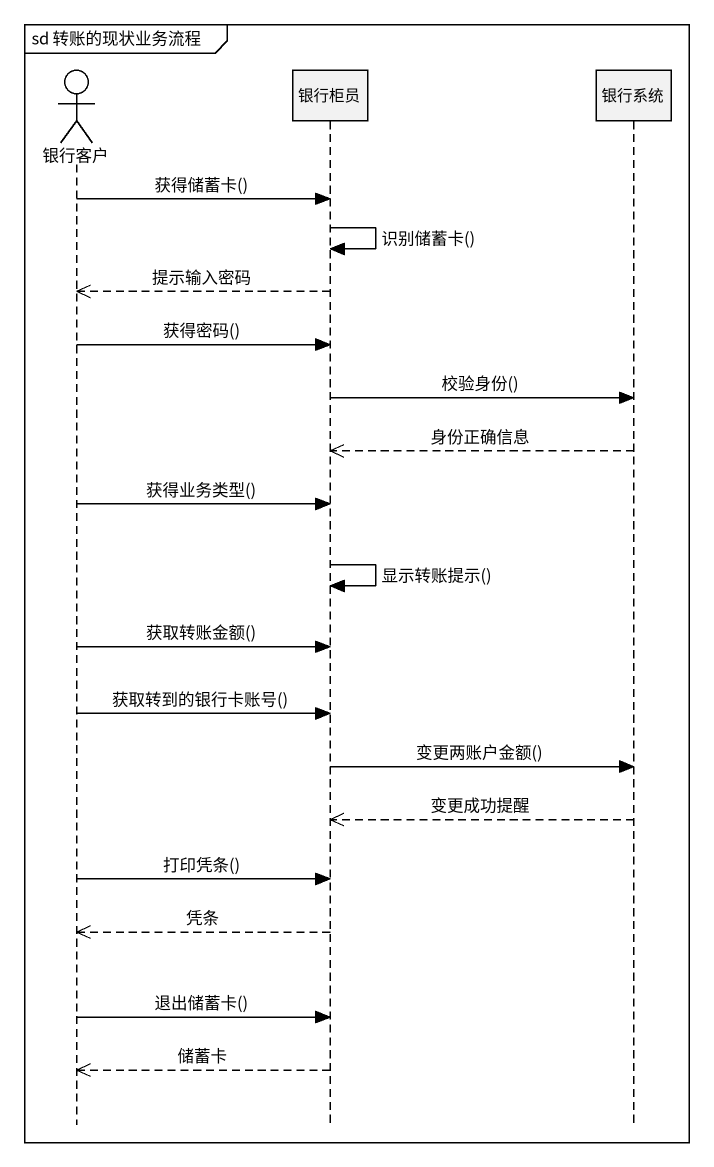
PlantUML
@startuml
mainframe sd 转账的现状业务流程
hide footbox
actor 银行客户
participant 银行柜员
participant 银行系统

银行客户 -> 银行柜员 : 获得储蓄卡()
银行柜员 -> 银行柜员 : 识别储蓄卡()
银行柜员 -->> 银行客户 : 提示输入密码
银行客户 -> 银行柜员 : 获得密码()
银行柜员 -> 银行系统 : 校验身份()
银行系统 -->> 银行柜员 : 身份正确信息
银行客户 -> 银行柜员 : 获得业务类型()
银行柜员 -> 银行柜员 : 显示转账提示()
银行客户 -> 银行柜员 : 获取转账金额()
银行客户 -> 银行柜员 : 获取转到的银行卡账号()
银行柜员 -> 银行系统 : 变更两账户金额()
银行系统 -->> 银行柜员 : 变更成功提醒
银行客户 -> 银行柜员 : 打印凭条()
银行柜员 -->> 银行客户 : 凭条
银行客户 -> 银行柜员 : 退出储蓄卡()
银行柜员 -->> 银行客户 : 储蓄卡
@enduml
